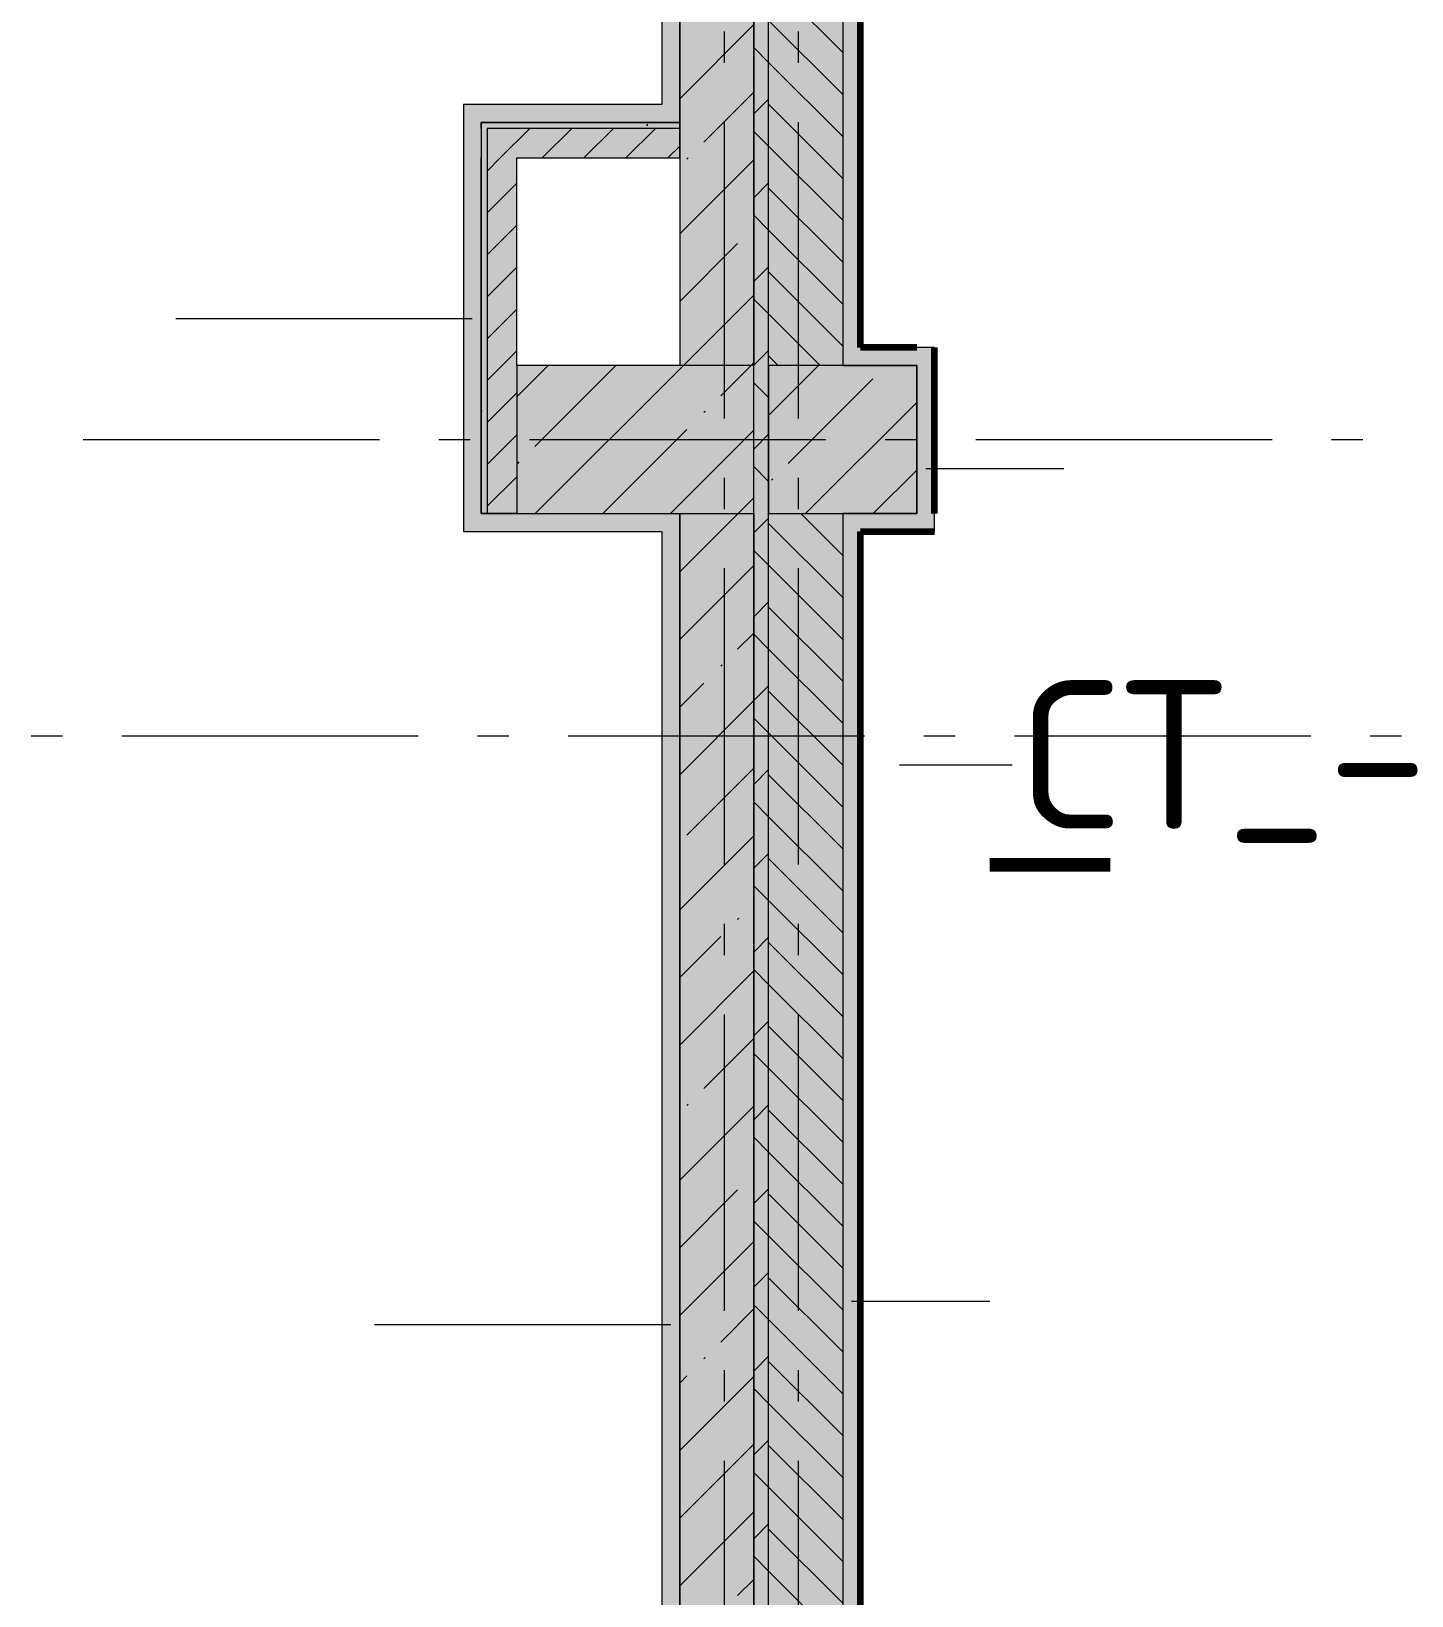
# Model space of a CAD drawing. Header units: millimetres. Extents: x -537608 to 253996, y -217170 to 186033.
# Drawn here: x -293514 to -288856, y -138401 to -133122 of the extents above; entities that cross this region are included whole.
import ezdxf

# ---------------------------------------------------------------- set-up
doc = ezdxf.new("R2010")
doc.units = ezdxf.units.MM
doc.layers.add('16) Лак 1.6м', color=160, linetype='Continuous', lineweight=90)
doc.layers.add('PDF _Геометрия', color=7, linetype='Continuous')
doc.layers.add('PDF _Текст', color=7, linetype='Continuous')
doc.layers.add('PDF _Сплошная заливка', color=7, linetype='Continuous', true_color=0xffffff)
doc.styles.add('PDF GOST-Common', font='arial.ttf')
doc.styles.add('PDF ISOCPEUR', font='isocpeur.ttf')

msp = doc.modelspace()

# ---------------------------------------------------------------- hatches: boundary and pattern name
at = {"layer": 'PDF _Сплошная заливка', "transparency": 33554559}
for points in [[(-291076.1754, -142899.9788), (-291026.1752, -142899.9788), (-291026.1752, -124399.6235), (-291076.1754, -124399.6235), (-291076.1754, -142569.2354)], [(-291326.1744, -134249.6261), (-291076.1754, -134249.6261), (-291076.1754, -128399.624), (-291326.1744, -128399.624), (-291326.1744, -134010.3489)], [(-291326.1744, -133449.6269), (-291326.1744, -133429.6259), (-291996.1739, -133429.6259), (-291996.1739, -133449.6269), (-291976.1751, -133449.6269)], [(-291326.1744, -133549.6273), (-291326.1744, -133449.6269), (-291976.1751, -133449.6269), (-291976.1751, -133549.6273), (-291876.1747, -133549.6273)]]:
    msp.add_hatch(color=256, dxfattribs=at).paths.add_polyline_path(points)
h = msp.add_hatch(color=256, dxfattribs=at)
h.paths.add_polyline_path([(-290776.1741, -142399.9787), (-290776.1741, -140199.9776), (-291026.1752, -140199.9776), (-291026.1752, -142399.9787), (-290915.5758, -142399.9787)], flags=0)
h.paths.add_polyline_path([(-290776.1741, -139699.9775), (-290776.1741, -134749.6262), (-291026.1752, -134749.6262), (-291026.1752, -139699.9775)], flags=0)
h.paths.add_polyline_path([(-290915.5758, -134249.6261), (-290776.1741, -134249.6261), (-290776.1741, -128399.624), (-291026.1752, -128399.624), (-291026.1752, -134249.6261)], flags=0)
h.paths.add_polyline_path([(-290776.1741, -127899.626), (-290776.1741, -124899.6214), (-291026.1752, -124899.6214), (-291026.1752, -127899.626), (-290915.5758, -127899.626)], flags=0)
at = {"layer": 'PDF _Сплошная заливка', "true_color": 0xff7d7d, "transparency": 33554559}
for points in [[(-291386.1751, -133429.6259), (-291326.1744, -133429.6259), (-291326.1744, -128399.624), (-291386.1751, -128399.624), (-291386.1751, -133369.6275)], [(-290776.1741, -134189.6276), (-290716.1734, -134189.6276), (-290716.1734, -128399.624), (-290776.1741, -128399.624), (-290776.1741, -134010.3489)], [(-291386.1751, -133429.6259), (-291386.1751, -133369.6275), (-292056.1746, -133369.6275), (-292056.1746, -133429.6259), (-291996.1739, -133429.6259)], [(-292056.1746, -134749.6262), (-291996.1739, -134749.6262), (-291996.1739, -133429.6259), (-292056.1746, -133429.6259), (-292056.1746, -134010.3489)], [(-291876.1747, -134809.6269), (-291386.1751, -134809.6269), (-291386.1751, -134749.6262), (-291906.1739, -134749.6262), (-291906.1739, -134809.6269)], [(-291386.1751, -139699.9775), (-291326.1744, -139699.9775), (-291326.1744, -134749.6262), (-291386.1751, -134749.6262), (-291386.1751, -139639.9768)], [(-290776.1741, -139639.9768), (-290716.1734, -139639.9768), (-290716.1734, -134749.6262), (-290776.1741, -134749.6262), (-290776.1741, -136863.3111)]]:
    msp.add_hatch(color=11, dxfattribs=at).paths.add_polyline_path(points)

# ---------------------------------------------------------------- linework, layer by layer
at = {"layer": '16) Лак 1.6м'}
for p, q in [((-290716.1734, -134189.6276), (-290716.1734, -128459.6268)), ((-290526.1751, -134189.6276), (-290716.1734, -134189.6276)), ((-290466.1745, -134749.6262), (-290466.1745, -134189.6276)), ((-290716.1734, -139639.9768), (-290716.1734, -134809.6269)), ((-290716.1734, -134809.6269), (-290466.1745, -134809.6269))]:
    msp.add_line(p, q, dxfattribs=at)
at = {"layer": 'PDF _Геометрия', "lineweight": 9}
for p, q in [((-291026.1752, -142899.9788), (-291026.1752, -124399.6235)), ((-291326.1744, -133429.6259), (-291326.1744, -128399.624)), ((-291326.1744, -128399.624), (-291326.1744, -133429.6259)), ((-291076.1754, -134249.6261), (-291076.1754, -128399.624)), ((-291076.1754, -128399.624), (-291076.1754, -134249.6261)), ((-291026.1752, -134249.6261), (-291026.1752, -128399.624)), ((-290776.1741, -128399.624), (-290776.1741, -134189.6276)), ((-290776.1741, -128399.624), (-290776.1741, -134189.6276)), ((-291386.1751, -128459.6268), (-291386.1751, -133369.6275)), ((-290776.1741, -133194.1315), (-291026.1752, -132944.1325)), ((-290776.1741, -133335.5526), (-291026.1752, -133085.5536)), ((-291326.1744, -133349.6846), (-291076.1754, -133099.6835)), ((-291026.1752, -133226.9748), (-291076.1754, -133176.9746)), ((-290776.1741, -133476.9737), (-291026.1752, -133226.9748)), ((-291244.9886, -133496.5958), (-291076.1754, -133327.7826)), ((-291386.1751, -133369.6275), (-292056.1746, -133369.6275)), ((-292056.1746, -133369.6275), (-292056.1746, -133429.6259)), ((-291076.1754, -133400.7699), (-291026.1752, -133350.7697)), ((-290776.1741, -133618.3971), (-291026.1752, -133368.396)), ((-292056.1746, -133429.6259), (-292056.1746, -134749.6262)), ((-291996.1739, -133449.6269), (-291996.1739, -133429.6259)), ((-291996.1739, -133429.6259), (-291386.1751, -133429.6259)), ((-291386.1751, -133429.6259), (-291996.1739, -133429.6259)), ((-291996.1739, -133429.6259), (-291996.1739, -133449.6269)), ((-291996.1739, -133449.6269), (-291996.1739, -133549.6273)), ((-291976.1751, -133452.2406), (-291973.5593, -133449.6269)), ((-291326.1744, -133449.6269), (-291976.1751, -133449.6269)), ((-291976.1751, -133449.6269), (-291976.1751, -133549.6273)), ((-291932.1386, -133549.6273), (-291832.1381, -133449.6269)), ((-291790.7174, -133549.6273), (-291690.717, -133449.6269)), ((-291649.2963, -133549.6273), (-291549.2958, -133449.6269)), ((-291507.8751, -133549.6273), (-291407.8747, -133449.6269)), ((-291386.1751, -133429.6259), (-291326.1744, -133429.6259)), ((-291326.1744, -133429.6259), (-291386.1751, -133429.6259)), ((-291326.1744, -133429.6259), (-291326.1744, -134249.6261)), ((-291326.1744, -133449.6269), (-291326.1744, -133429.6259)), ((-291326.1744, -133549.6273), (-291326.1744, -133449.6269)), ((-291026.1752, -133509.8171), (-291076.1754, -133459.8168)), ((-291996.1739, -134749.6262), (-291996.1739, -133549.6273)), ((-291996.1739, -133549.6273), (-291996.1739, -134749.6262)), ((-291976.1751, -133593.6639), (-291932.1386, -133549.6273)), ((-291976.1751, -133549.6273), (-291976.1751, -134749.6262)), ((-291876.1747, -134249.6261), (-291876.1747, -133549.6273)), ((-291876.1747, -133549.6273), (-291326.1744, -133549.6273)), ((-291366.454, -133549.6273), (-291326.1744, -133509.3477)), ((-291326.1744, -133805.8806), (-291076.1754, -133555.8817)), ((-291302.0118, -133553.6211), (-291297.2709, -133548.8781)), ((-290776.1741, -133759.8182), (-291026.1752, -133509.8171)), ((-291976.1751, -133735.085), (-291876.1747, -133635.0846)), ((-291076.1754, -133683.6122), (-291026.1752, -133633.6119)), ((-290776.1741, -133901.2393), (-291026.1752, -133651.2382)), ((-291026.1752, -133792.6594), (-291076.1754, -133742.6613)), ((-291976.1751, -133876.5062), (-291876.1747, -133776.5058)), ((-290776.1741, -134042.6604), (-291026.1752, -133792.6594)), ((-291326.1744, -134033.9797), (-291130.938, -133838.7434)), ((-291976.1751, -134017.9273), (-291876.1747, -133917.9269)), ((-291076.1754, -133966.4545), (-291026.1752, -133916.4543)), ((-290776.1741, -134184.0816), (-291026.1752, -133934.0827)), ((-291313.7239, -134249.6261), (-291076.1754, -134012.0777)), ((-291026.1752, -134075.5038), (-291076.1754, -134025.5036)), ((-291976.1751, -134159.3484), (-291876.1747, -134059.348)), ((-290852.0507, -134249.6261), (-291026.1752, -134075.5038)), ((-292026.1753, -134092.6391), (-293026.1754, -134092.6391)), ((-290776.1741, -134189.6276), (-290776.1741, -134249.6261)), ((-290776.1741, -134189.6276), (-290776.1741, -134249.6261)), ((-290466.1745, -134189.6276), (-290526.1751, -134189.6276)), ((-291976.1751, -134300.7696), (-291876.1747, -134200.7691)), ((-291085.6247, -134249.6261), (-291076.1754, -134240.1768)), ((-291076.1754, -134249.2989), (-291026.1752, -134199.2987)), ((-290993.4718, -134249.6261), (-291026.1752, -134216.9249)), ((-291876.1747, -134355.8809), (-291769.9199, -134249.6261)), ((-291876.1747, -134249.6261), (-291876.1747, -134749.6262)), ((-291076.1754, -134249.6261), (-291876.1747, -134249.6261)), ((-291815.2353, -134523.0385), (-291541.823, -134249.6261)), ((-291813.7239, -134749.6262), (-291313.7239, -134249.6261)), ((-291187.9633, -134351.9647), (-291085.6247, -134249.6261)), ((-291076.1754, -134749.6262), (-291076.1754, -134249.6261)), ((-291026.1752, -134418.2757), (-290857.5256, -134249.6261)), ((-290776.1741, -134249.6261), (-291026.1752, -134249.6261)), ((-291026.1752, -134249.6261), (-291026.1752, -134749.6262)), ((-290776.1741, -134249.6261), (-291026.1752, -134249.6261)), ((-290959.8642, -134580.0638), (-290674.7419, -134294.9415)), ((-290526.1751, -134249.6261), (-290776.1741, -134249.6261)), ((-290776.1741, -134249.6261), (-290526.1751, -134249.6261)), ((-290526.1751, -134749.6262), (-290526.1751, -134249.6261)), ((-290526.1751, -134249.6261), (-290526.1751, -134749.6262)), ((-291976.1751, -134442.1908), (-291876.1747, -134342.1925)), ((-291026.1752, -134358.3461), (-291076.1754, -134308.3458)), ((-291244.9886, -134408.99), (-291240.2456, -134404.2492)), ((-290901.3297, -134749.6262), (-290526.1751, -134374.4717)), ((-291976.1751, -134583.6119), (-291876.1747, -134483.6136)), ((-291585.6248, -134749.6262), (-291302.0118, -134466.0153)), ((-291357.5257, -134749.6262), (-291076.1754, -134468.276)), ((-291076.1754, -134532.1412), (-291026.1752, -134482.141)), ((-291872.2585, -134580.0638), (-291867.5176, -134575.323)), ((-291026.1752, -134641.1883), (-291076.1754, -134591.1881)), ((-290673.2306, -134749.6262), (-290526.1751, -134602.5708)), ((-290496.1737, -134597.4791), (-290030.0246, -134597.4791)), ((-291976.1751, -134725.0352), (-291876.1747, -134625.0347)), ((-291016.8895, -134637.0891), (-291012.1466, -134632.3462)), ((-291129.4288, -134749.6262), (-291076.1754, -134696.3729)), ((-292056.1746, -134749.6262), (-292056.1746, -134809.6269)), ((-291906.1739, -134749.6262), (-291996.1739, -134749.6262)), ((-291996.1739, -134749.6262), (-291976.1751, -134749.6262)), ((-291976.1751, -134749.6262), (-291876.1747, -134749.6262)), ((-291876.1747, -134749.6262), (-291906.1739, -134749.6262)), ((-291876.1747, -134749.6262), (-291076.1754, -134749.6262)), ((-291326.1744, -134946.374), (-291129.4288, -134749.6262)), ((-291326.1744, -134749.6262), (-291326.1744, -139699.9775)), ((-291326.1744, -139699.9775), (-291326.1744, -134749.6262)), ((-291076.1754, -139699.9775), (-291076.1754, -134749.6262)), ((-291076.1754, -134749.6262), (-291076.1754, -139699.9775)), ((-291076.1754, -134814.9834), (-291026.1752, -134764.9832)), ((-291026.1752, -134749.6262), (-290776.1741, -134749.6262)), ((-291026.1752, -139699.9775), (-291026.1752, -134749.6262)), ((-291026.1752, -134749.6262), (-290776.1741, -134749.6262)), ((-290776.1741, -134891.1895), (-290917.7352, -134749.6262)), ((-290776.1741, -134749.7683), (-290776.3141, -134749.6262)), ((-290776.1741, -134749.6262), (-290526.1751, -134749.6262)), ((-290716.1734, -134749.6262), (-290776.1741, -134749.6262)), ((-290776.1741, -134749.6262), (-290776.1741, -139639.9768)), ((-290776.1741, -134749.6262), (-290776.1741, -139639.9768)), ((-290526.1751, -134749.6262), (-290716.1734, -134749.6262)), ((-290466.1745, -134809.6269), (-290466.1745, -134749.6262)), ((-292056.1746, -134809.6269), (-291906.1739, -134809.6269)), ((-291906.1739, -134809.6269), (-291386.1751, -134809.6269)), ((-291386.1751, -134809.6269), (-291386.1751, -139639.9768)), ((-290776.1741, -135032.6106), (-291026.1752, -134782.6095)), ((-291026.1752, -134924.0306), (-291076.1754, -134874.0325)), ((-291326.1744, -135174.4731), (-291076.1754, -134924.472)), ((-290776.1741, -135174.0317), (-291026.1752, -134924.0306)), ((-291076.1754, -135097.8258), (-291026.1752, -135047.8277)), ((-290776.1741, -135315.4529), (-291026.1752, -135065.4539)), ((-291130.938, -135207.3358), (-291076.1754, -135152.5711)), ((-291026.1752, -135206.8751), (-291076.1754, -135156.8748)), ((-290776.1741, -135456.874), (-291026.1752, -135206.8751)), ((-291187.9633, -135264.3589), (-291183.2225, -135259.6181)), ((-291326.1744, -135402.57), (-291244.9886, -135321.3843)), ((-291076.1754, -135380.6702), (-291026.1752, -135330.6699)), ((-290776.1741, -135598.2951), (-291026.1752, -135348.2962)), ((-291326.1744, -135630.6691), (-291076.1754, -135380.6702)), ((-291026.1752, -135489.7173), (-291076.1754, -135439.7171)), ((-290776.1741, -135739.7184), (-291026.1752, -135489.7173)), ((-291302.0118, -135834.6056), (-291076.1754, -135608.7671)), ((-291076.1754, -135663.5125), (-291026.1752, -135613.5122)), ((-290204.1513, -135598.0433), (-290584.1499, -135598.0433)), ((-290776.1741, -135881.1396), (-291026.1752, -135631.1385)), ((-291026.1752, -135772.5596), (-291076.1754, -135722.5594)), ((-290776.1741, -136022.5607), (-291026.1752, -135772.5596)), ((-291326.1744, -136086.8673), (-291076.1754, -135836.8662)), ((-291076.1754, -135946.3547), (-291026.1752, -135896.3545)), ((-290776.1741, -136163.9819), (-291026.1752, -135913.9807)), ((-291026.1752, -136055.4018), (-291076.1754, -136005.4038)), ((-290776.1741, -136305.403), (-291026.1752, -136055.4018)), ((-291130.938, -136119.73), (-291126.1972, -136114.9871)), ((-291326.1744, -136314.9664), (-291187.9633, -136176.7532)), ((-291076.1754, -136229.197), (-291026.1752, -136179.1989)), ((-290776.1741, -136446.8241), (-291026.1752, -136196.8252)), ((-291326.1744, -136543.0633), (-291076.1754, -136293.0644)), ((-291026.1752, -136338.2463), (-291076.1754, -136288.2461)), ((-290776.1741, -136588.2453), (-291026.1752, -136338.2463)), ((-291076.1754, -136512.0414), (-291026.1752, -136462.0412)), ((-290776.1741, -136729.6664), (-291026.1752, -136479.6674)), ((-291244.9886, -136689.9767), (-291076.1754, -136521.1635)), ((-291026.1752, -136621.0886), (-291076.1754, -136571.0883)), ((-290776.1741, -136871.0897), (-291026.1752, -136621.0886)), ((-291326.1744, -136999.2616), (-291076.1754, -136749.2605)), ((-291302.0118, -136746.9998), (-291297.2709, -136742.259)), ((-291076.1754, -136794.8837), (-291026.1752, -136744.8835)), ((-290776.1741, -137012.5108), (-291026.1752, -136762.5097)), ((-291026.1752, -136903.9309), (-291076.1754, -136853.9307)), ((-290776.1741, -137153.932), (-291026.1752, -136903.9309)), ((-291326.1744, -137227.3607), (-291130.938, -137032.1242)), ((-291076.1754, -137077.726), (-291026.1752, -137027.7258)), ((-290776.1741, -137295.3531), (-291026.1752, -137045.352)), ((-291026.1752, -137186.7753), (-291076.1754, -137136.7751)), ((-290776.1741, -137436.7742), (-291026.1752, -137186.7753)), ((-291326.1744, -137455.4576), (-291076.1754, -137205.4586)), ((-291076.1754, -137360.5682), (-291026.1752, -137310.5702)), ((-290776.1741, -137578.1954), (-291026.1752, -137328.1964)), ((-290746.1748, -137406.9149), (-290280.0235, -137406.9149)), ((-291187.9633, -137545.3456), (-291076.1754, -137433.5577)), ((-291026.1752, -137469.6176), (-291076.1754, -137419.6174)), ((-291356.1737, -137486.5786), (-292356.1759, -137486.5786)), ((-290776.1741, -137719.6165), (-291026.1752, -137469.6176)), ((-291244.9886, -137602.3709), (-291240.2456, -137597.6279)), ((-291076.1754, -137643.4127), (-291026.1752, -137593.4125)), ((-290776.1741, -137861.0377), (-291026.1752, -137611.0387)), ((-291326.1744, -137683.5567), (-291302.0118, -137659.3941)), ((-291326.1744, -137911.6558), (-291076.1754, -137661.6546)), ((-291026.1752, -137752.4598), (-291076.1754, -137702.4596)), ((-290776.1741, -138002.461), (-291026.1752, -137752.4598)), ((-291326.1744, -138139.7549), (-291076.1754, -137889.7538)), ((-291076.1754, -137926.2549), (-291026.1752, -137876.2547)), ((-290776.1741, -138143.8821), (-291026.1752, -137893.881)), ((-291026.1752, -138035.3022), (-291076.1754, -137985.3019)), ((-290776.1741, -138285.3032), (-291026.1752, -138035.3022)), ((-291326.1744, -138367.8518), (-291076.1754, -138117.8529)), ((-291076.1754, -138209.0973), (-291026.1752, -138159.097)), ((-290776.1741, -138426.7244), (-291026.1752, -138176.7233)), ((-291026.1752, -138318.1466), (-291076.1754, -138268.1463)), ((-291130.938, -138400.7145), (-291076.1754, -138345.952)), ((-290776.1741, -138568.1455), (-291026.1752, -138318.1466))]:
    msp.add_line(p, q, dxfattribs=at)
at = {"layer": 'PDF _Геометрия', "color": 253, "lineweight": 9, "true_color": 0xaaaaaa}
for p, q in [((-291176.1737, -133122.5866), (-291176.1737, -133228.4195)), ((-290926.1748, -133122.5866), (-290926.1748, -133228.4195)), ((-291176.1737, -133428.4203), (-291176.1737, -134428.4204)), ((-290926.1748, -133428.4203), (-290926.1748, -134428.4204)), ((-293338.778, -134499.6273), (-292338.7757, -134499.6273)), ((-292138.777, -134499.6273), (-292032.9442, -134499.6273)), ((-291832.9433, -134499.6273), (-290832.9432, -134499.6273)), ((-290632.9423, -134499.6273), (-290527.1095, -134499.6273)), ((-290327.1086, -134499.6273), (-289327.1085, -134499.6273)), ((-289127.1098, -134499.6273), (-289021.2749, -134499.6273)), ((-291176.1737, -134628.4213), (-291176.1737, -134734.2541)), ((-290926.1748, -134628.4213), (-290926.1748, -134734.2541)), ((-291176.1737, -134934.255), (-291176.1737, -135934.2551)), ((-290926.1748, -134934.255), (-290926.1748, -135934.2551)), ((-293514.2783, -135499.6274), (-293408.4454, -135499.6274)), ((-293208.4446, -135499.6274), (-292208.4445, -135499.6274)), ((-292008.4436, -135499.6274), (-291902.6108, -135499.6274)), ((-291702.6099, -135499.6274), (-290702.6098, -135499.6274)), ((-290502.6089, -135499.6274), (-290396.7761, -135499.6274)), ((-290196.7774, -135499.6274), (-289196.7751, -135499.6274)), ((-288996.7764, -135499.6274), (-288890.9436, -135499.6274)), ((-291176.1737, -136134.2539), (-291176.1737, -136240.0888)), ((-290926.1748, -136134.2539), (-290926.1748, -136240.0888)), ((-291176.1737, -136440.0875), (-291176.1737, -137440.0876)), ((-290926.1748, -136440.0875), (-290926.1748, -137440.0876)), ((-291176.1737, -137640.0885), (-291176.1737, -137745.9213)), ((-290926.1748, -137640.0885), (-290926.1748, -137745.9213)), ((-291176.1737, -137945.9222), (-291176.1737, -138945.9223)), ((-290926.1748, -137945.9222), (-290926.1748, -138945.9223))]:
    msp.add_line(p, q, dxfattribs=at)
at = {"layer": 'PDF _Геометрия', "color": 8, "lineweight": 9, "true_color": 0x787878}
for p, q in [((-291474.0996, -133432.0717), (-291475.5119, -133429.6259)), ((-291435.2, -133435.4777), (-291438.5522, -133441.2842)), ((-291993.9994, -134403.3472), (-291996.1739, -134407.1127))]:
    msp.add_line(p, q, dxfattribs=at)
at = {"layer": 'PDF _Сплошная заливка', "lineweight": 35, "transparency": 33554559}
for points in [[(-291976.1751, -134749.6262), (-291976.1751, -133449.6269), (-291996.1739, -134749.6262), (-291996.1739, -133449.6269)], [(-291876.1747, -134749.6262), (-291876.1747, -133549.6273), (-291976.1751, -134749.6262), (-291976.1751, -133549.6273)], [(-291876.1747, -134749.6262), (-291076.1754, -134749.6262), (-291876.1747, -134249.6261), (-291076.1754, -134249.6261)], [(-291026.1752, -134749.6262), (-290526.1751, -134749.6262), (-291026.1752, -134249.6261), (-290526.1751, -134249.6261)], [(-291076.1754, -139699.9775), (-291076.6792, -134749.6262), (-291326.1744, -139699.9775), (-291326.1744, -134749.6262)]]:
    msp.add_solid(points, dxfattribs=at)
at = {"layer": 'PDF _Сплошная заливка', "color": 11, "lineweight": 35, "true_color": 0xff7d7d, "transparency": 33554559}
for points in [[(-290526.1751, -134249.6261), (-290526.1751, -134189.6276), (-290776.1741, -134249.6261), (-290776.1741, -134189.6276)], [(-290466.1745, -134749.6262), (-290466.1745, -134189.6276), (-290526.1751, -134749.6262), (-290526.1751, -134189.6276)], [(-291906.1739, -134809.6269), (-291906.1739, -134749.6262), (-292056.1746, -134809.6269), (-292056.1746, -134749.6262)], [(-290716.1734, -134809.6269), (-290466.1745, -134809.6269), (-290716.1734, -134749.6262), (-290466.1745, -134749.6262)]]:
    msp.add_solid(points, dxfattribs=at)

# ---------------------------------------------------------------- texts
at = {"layer": 'PDF _Текст', "char_height": 500, "attachment_point": 4}
for s, insert, style in [('СТ_-_1.11_*_', (-290171.366, -135586.9254), 'PDF ISOCPEUR'), ('_', (-290269.4095, -135636.072), 'PDF GOST-Common')]:
    msp.add_mtext(s, dxfattribs=dict(at, insert=insert, style=style))

doc.saveas('drawing.dxf')
